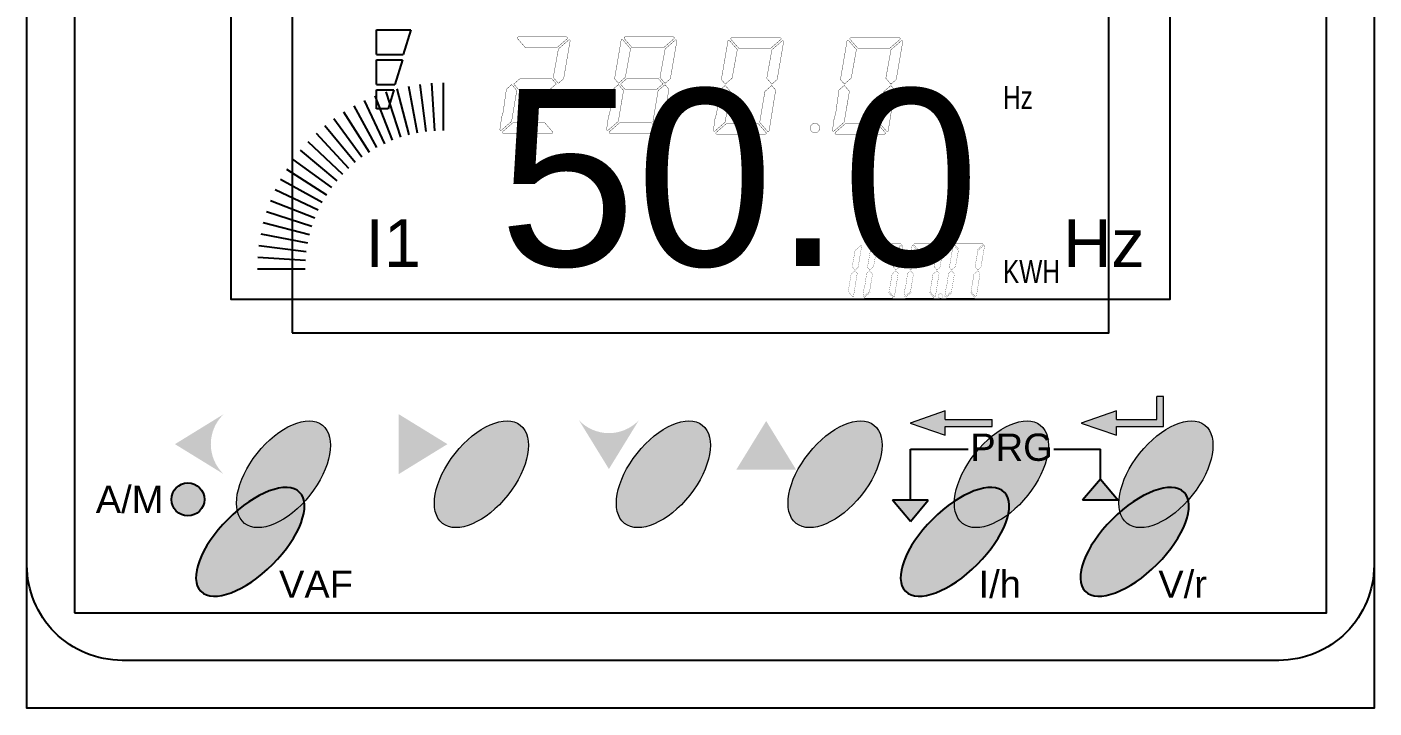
# Model space of a CAD drawing. Header units: millimetres. Extents: x 0 to 6126, y 0 to 4331.
# Drawn here: x 2050.2 to 2149.2, y 3603.4 to 3653.4 of the extents above; entities that cross this region are included whole.
import ezdxf

# ---------------------------------------------------------------- set-up
doc = ezdxf.new("R2010")
doc.units = ezdxf.units.MM
doc.layers.add('Text', color=4, linetype='Continuous')
doc.layers.add('THIET BI', color=2, linetype='Continuous')
doc.styles.add('chuviet', font='arial.ttf')
doc.styles.add('T25', font='txt', dxfattribs={"width": 0.8})

# ---------------------------------------------------------------- blocks, each defined once
blk = doc.blocks.new('vaf36A')
at = {"linetype": 'Continuous', "ltscale": 0.5}
h = blk.add_hatch(color=7, dxfattribs=at)
edge = h.paths.add_edge_path()
edge.add_ellipse((61878.077, -3190.666), major_axis=(-3.632, -3.632), ratio=0.454554, start_angle=0, end_angle=360, ccw=False)
edge = h.paths.add_edge_path()
edge.add_ellipse((61929.865, -3190.666), major_axis=(-3.632, -3.632), ratio=0.454554, start_angle=0, end_angle=360, ccw=False)
edge = h.paths.add_edge_path()
edge.add_ellipse((61943.071, -3190.666), major_axis=(-3.632, -3.632), ratio=0.454554, start_angle=0, end_angle=360, ccw=False)
h.paths.add_polyline_path([(61872.287, -3187.55, 1), (61874.706, -3187.55, 1)])
h.paths.add_polyline_path([(61927.902, -3187.617), (61925.288, -3187.617), (61926.595, -3189.17)])
h.paths.add_polyline_path([(61940.556, -3186.064), (61939.249, -3187.617), (61941.863, -3187.617)])
at = {"layer": 'THIET BI', "color": 7, "linetype": 'Continuous', "ltscale": 0.5}
for p, q in [((61888.862, -3119.303), (61889.732, -3122.693)), ((61888.862, -3119.303), (61889.732, -3122.693)), ((61889.699, -3119.116), (61890.355, -3122.554)), ((61889.699, -3119.116), (61890.355, -3122.554)), ((61890.546, -3118.982), (61890.985, -3122.454)), ((61890.546, -3118.982), (61890.985, -3122.454)), ((61891.4, -3118.901), (61891.619, -3122.394)), ((61891.4, -3118.901), (61891.619, -3122.394)), ((61892.257, -3118.874), (61892.257, -3122.374)), ((61892.257, -3118.874), (61892.257, -3122.374)), ((61886.445, -3120.173), (61887.935, -3123.34)), ((61886.445, -3120.173), (61887.935, -3123.34)), ((61887.232, -3119.833), (61888.52, -3123.087)), ((61887.232, -3119.833), (61888.52, -3123.087)), ((61888.039, -3119.542), (61889.12, -3122.871)), ((61888.039, -3119.542), (61889.12, -3122.871)), ((61884.943, -3120.999), (61886.818, -3123.954)), ((61884.943, -3120.999), (61886.818, -3123.954)), ((61885.681, -3120.563), (61887.367, -3123.63)), ((61885.681, -3120.563), (61887.367, -3123.63)), ((61883.556, -3122.007), (61885.787, -3124.703)), ((61883.556, -3122.007), (61885.787, -3124.703)), ((61884.233, -3121.481), (61886.291, -3124.313)), ((61884.233, -3121.481), (61886.291, -3124.313)), ((61882.306, -3123.18), (61884.858, -3125.576)), ((61882.306, -3123.18), (61884.858, -3125.576)), ((61882.913, -3122.574), (61885.309, -3125.125)), ((61882.913, -3122.574), (61885.309, -3125.125)), ((61881.739, -3123.823), (61884.436, -3126.054)), ((61881.739, -3123.823), (61884.436, -3126.054)), ((61880.732, -3125.21), (61883.687, -3127.085)), ((61880.732, -3125.21), (61883.687, -3127.085)), ((61881.214, -3124.501), (61884.045, -3126.558)), ((61881.214, -3124.501), (61884.045, -3126.558)), ((61880.295, -3125.948), (61883.362, -3127.634)), ((61880.295, -3125.948), (61883.362, -3127.634)), ((61879.906, -3126.712), (61883.073, -3128.202)), ((61879.906, -3126.712), (61883.073, -3128.202)), ((61879.275, -3128.306), (61882.603, -3129.388)), ((61879.275, -3128.306), (61882.603, -3129.388)), ((61879.565, -3127.499), (61882.819, -3128.788)), ((61879.565, -3127.499), (61882.819, -3128.788)), ((61879.036, -3129.13), (61882.426, -3130)), ((61879.036, -3129.13), (61882.426, -3130)), ((61878.848, -3129.966), (61882.286, -3130.622)), ((61878.848, -3129.966), (61882.286, -3130.622)), ((61878.714, -3130.813), (61882.187, -3131.252)), ((61878.714, -3130.813), (61882.187, -3131.252)), ((61878.634, -3131.667), (61882.127, -3131.887)), ((61878.634, -3131.667), (61882.127, -3131.887)), ((61878.607, -3132.524), (61882.107, -3132.524)), ((61878.607, -3132.524), (61882.107, -3132.524)), ((61878.607, -3132.524), (61882.107, -3132.524)), ((61878.607, -3132.524), (61882.107, -3132.524)), ((61888.039, -3138.178), (61889.12, -3141.506)), ((61888.039, -3138.178), (61889.12, -3141.506)), ((61888.862, -3137.938), (61889.732, -3141.328)), ((61888.862, -3137.938), (61889.732, -3141.328)), ((61889.699, -3137.751), (61890.355, -3141.189)), ((61889.699, -3137.751), (61890.355, -3141.189)), ((61890.546, -3137.617), (61890.985, -3141.09)), ((61890.546, -3137.617), (61890.985, -3141.09)), ((61891.4, -3137.536), (61891.619, -3141.03)), ((61891.4, -3137.536), (61891.619, -3141.03)), ((61892.257, -3137.51), (61892.257, -3141.01)), ((61892.257, -3137.51), (61892.257, -3141.01)), ((61885.681, -3139.198), (61887.367, -3142.265)), ((61885.681, -3139.198), (61887.367, -3142.265)), ((61886.445, -3138.809), (61887.935, -3141.976)), ((61886.445, -3138.809), (61887.935, -3141.976)), ((61887.232, -3138.468), (61888.52, -3141.722)), ((61887.232, -3138.468), (61888.52, -3141.722)), ((61884.233, -3140.116), (61886.291, -3142.948)), ((61884.233, -3140.116), (61886.291, -3142.948)), ((61884.943, -3139.634), (61886.818, -3142.59)), ((61884.943, -3139.634), (61886.818, -3142.59)), ((61882.913, -3141.209), (61885.309, -3143.761)), ((61882.913, -3141.209), (61885.309, -3143.761)), ((61883.556, -3140.642), (61885.787, -3143.339)), ((61883.556, -3140.642), (61885.787, -3143.339)), ((61882.306, -3141.815), (61884.858, -3144.211)), ((61882.306, -3141.815), (61884.858, -3144.211)), ((61881.214, -3143.136), (61884.045, -3145.194)), ((61881.214, -3143.136), (61884.045, -3145.194)), ((61881.739, -3142.459), (61884.436, -3144.69)), ((61881.739, -3142.459), (61884.436, -3144.69)), ((61880.732, -3143.846), (61883.687, -3145.721)), ((61880.732, -3143.846), (61883.687, -3145.721)), ((61880.295, -3144.584), (61883.362, -3146.27)), ((61880.295, -3144.584), (61883.362, -3146.27)), ((61879.565, -3146.135), (61882.819, -3147.423)), ((61879.565, -3146.135), (61882.819, -3147.423)), ((61879.906, -3145.348), (61883.073, -3146.838)), ((61879.906, -3145.348), (61883.073, -3146.838)), ((61879.275, -3146.941), (61882.603, -3148.023)), ((61879.275, -3146.941), (61882.603, -3148.023)), ((61879.036, -3147.765), (61882.426, -3148.635)), ((61879.036, -3147.765), (61882.426, -3148.635)), ((61878.848, -3148.602), (61882.286, -3149.258)), ((61878.848, -3148.602), (61882.286, -3149.258)), ((61878.714, -3149.449), (61882.187, -3149.887)), ((61878.714, -3149.449), (61882.187, -3149.887)), ((61878.607, -3151.16), (61882.107, -3151.16)), ((61878.607, -3151.16), (61882.107, -3151.16)), ((61878.607, -3151.16), (61882.107, -3151.16)), ((61878.607, -3151.16), (61882.107, -3151.16)), ((61878.634, -3150.302), (61882.127, -3150.522)), ((61878.634, -3150.302), (61882.127, -3150.522)), ((61890.546, -3157.078), (61890.985, -3160.55)), ((61890.546, -3157.078), (61890.985, -3160.55)), ((61891.4, -3156.997), (61891.619, -3160.49)), ((61891.4, -3156.997), (61891.619, -3160.49)), ((61892.257, -3156.97), (61892.257, -3160.47)), ((61892.257, -3156.97), (61892.257, -3160.47)), ((61887.232, -3157.929), (61888.52, -3161.183)), ((61887.232, -3157.929), (61888.52, -3161.183)), ((61888.039, -3157.638), (61889.12, -3160.967)), ((61888.039, -3157.638), (61889.12, -3160.967)), ((61888.862, -3157.399), (61889.732, -3160.789)), ((61888.862, -3157.399), (61889.732, -3160.789)), ((61889.699, -3157.212), (61890.355, -3160.65)), ((61889.699, -3157.212), (61890.355, -3160.65)), ((61885.681, -3158.659), (61887.367, -3161.726)), ((61885.681, -3158.659), (61887.367, -3161.726)), ((61886.445, -3158.269), (61887.935, -3161.436)), ((61886.445, -3158.269), (61887.935, -3161.436)), ((61884.233, -3159.577), (61886.291, -3162.409)), ((61884.233, -3159.577), (61886.291, -3162.409)), ((61884.943, -3159.095), (61886.818, -3162.05)), ((61884.943, -3159.095), (61886.818, -3162.05)), ((61882.913, -3160.67), (61885.309, -3163.221)), ((61882.913, -3160.67), (61885.309, -3163.221)), ((61883.556, -3160.103), (61885.787, -3162.8)), ((61883.556, -3160.103), (61885.787, -3162.8)), ((61881.739, -3161.919), (61884.436, -3164.15)), ((61881.739, -3161.919), (61884.436, -3164.15)), ((61882.306, -3161.276), (61884.858, -3163.672)), ((61882.306, -3161.276), (61884.858, -3163.672)), ((61881.214, -3162.597), (61884.045, -3164.654)), ((61881.214, -3162.597), (61884.045, -3164.654)), ((61880.732, -3163.306), (61883.687, -3165.182)), ((61880.732, -3163.306), (61883.687, -3165.182)), ((61879.906, -3164.808), (61883.073, -3166.299)), ((61879.906, -3164.808), (61883.073, -3166.299)), ((61880.295, -3164.044), (61883.362, -3165.731)), ((61880.295, -3164.044), (61883.362, -3165.731)), ((61879.565, -3165.595), (61882.819, -3166.884)), ((61879.565, -3165.595), (61882.819, -3166.884)), ((61879.275, -3166.402), (61882.603, -3167.484)), ((61879.275, -3166.402), (61882.603, -3167.484)), ((61879.036, -3167.226), (61882.426, -3168.096)), ((61879.036, -3167.226), (61882.426, -3168.096)), ((61878.714, -3168.91), (61882.187, -3169.348)), ((61878.714, -3168.91), (61882.187, -3169.348)), ((61878.848, -3168.063), (61882.286, -3168.718)), ((61878.848, -3168.063), (61882.286, -3168.718)), ((61878.634, -3169.763), (61882.127, -3169.983)), ((61878.634, -3169.763), (61882.127, -3169.983)), ((61878.607, -3170.62), (61882.107, -3170.62)), ((61878.607, -3170.62), (61882.107, -3170.62)), ((61878.607, -3170.62), (61882.107, -3170.62)), ((61878.607, -3170.62), (61882.107, -3170.62)), ((61926.595, -3187.617), (61926.595, -3183.874)), ((61926.595, -3183.874), (61930.828, -3183.874)), ((61937.125, -3183.874), (61940.556, -3183.874)), ((61940.556, -3186.064), (61940.556, -3183.874)), ((61940.556, -3186.064), (61939.249, -3187.617)), ((61940.556, -3186.064), (61941.863, -3187.617)), ((61927.902, -3187.617), (61925.288, -3187.617)), ((61926.595, -3189.17), (61925.288, -3187.617)), ((61926.595, -3189.17), (61927.902, -3187.617)), ((61941.863, -3187.617), (61939.249, -3187.617))]:
    blk.add_line(p, q, dxfattribs=at)
for points in [[(61861.667, -3103.869), (61960.667, -3103.869), (61960.667, -3202.869), (61861.667, -3202.869)], [(61876.667, -3113.869), (61945.667, -3113.869), (61945.667, -3172.869), (61876.667, -3172.869)]]:
    blk.add_lwpolyline(points, close=True, dxfattribs=at)
blk.add_circle((61873.497, -3187.55), 1.21, dxfattribs=at)
at = {"layer": 'THIET BI', "color": 7, "linetype": 'Continuous', "ltscale": 0.5, "extrusion": (0, 0, -1)}
for centre in [(61878.077, -3190.666), (61929.865, -3190.666), (61943.071, -3190.666)]:
    blk.add_ellipse(centre, major_axis=(-3.632, -3.632), ratio=0.454554, dxfattribs=at)
at = {"layer": 'THIET BI', "color": 7, "linetype": 'Continuous', "ltscale": 0.5, "style": 'chuviet'}
for s, height, p in [('Selec', 5, (61866.313, -3111.789)), ('VAF36A', 5, (61930.997, -3111.789)), ('380', 13, (61896.329, -3132.317)), ('V1', 3.5, (61938.092, -3122.679)), ('I3', 3.5, (61886.538, -3132.388)), ('500', 13, (61896.329, -3150.952)), ('A', 3.5, (61938.092, -3141.314)), ('I2', 3.5, (61886.538, -3151.024)), ('50.0', 13, (61896.329, -3170.413)), ('I1', 3.5, (61886.538, -3170.484)), ('Hz', 3.5, (61937.826, -3170.484)), ('PRG', 2, (61930.997, -3184.72)), ('A/M', 2, (61866.725, -3188.55)), ('I/h', 2, (61931.607, -3194.777)), ('V/r', 2, (61944.813, -3194.777)), ('VAF', 2, (61880.194, -3194.777))]:
    blk.add_text(s, height=height, dxfattribs=at).set_placement(p)
blk = doc.blocks.new('MFM384')
at = {"lineweight": 5, "ltscale": 0.2}
for points in [[(30.561, 17.675), (33.538, 17.675), (33.538, 19.37), (34.028, 19.37), (34.028, 17.165), (30.561, 17.165), (30.561, 16.529), (27.979, 17.42), (30.561, 18.31)], [(17.98, 17.675), (17.98, 18.31), (15.398, 17.42), (17.98, 16.529), (17.98, 17.165), (21.447, 17.165), (21.447, 17.675)]]:
    blk.add_hatch(color=6, dxfattribs=at).paths.add_polyline_path(points)
h = blk.add_hatch(color=6)
edge = h.paths.add_edge_path()
edge.add_arc((-32.948, 15.874), 3.038, 133.66116, 226.33884)
edge.add_line((-35.046, 13.676), (-38.621, 15.874))
edge.add_line((-38.621, 15.874), (-35.046, 18.072))
h = blk.add_hatch(color=6)
edge = h.paths.add_edge_path()
edge.add_arc((-24.271, 15.874), 3.038, 313.66116, 406.33884, ccw=False)
edge.add_line((-22.173, 13.676), (-18.597, 15.874))
edge.add_line((-18.597, 15.874), (-22.173, 18.072))
h = blk.add_hatch(color=6, dxfattribs=at)
edge = h.paths.add_edge_path()
edge.add_ellipse((-30.648, 13.662), major_axis=(2.86, 3.604), ratio=0.53719, start_angle=0, end_angle=360)
h = blk.add_hatch(color=6, dxfattribs=at)
edge = h.paths.add_edge_path()
edge.add_ellipse((-16.101, 13.662), major_axis=(2.86, 3.604), ratio=0.53719, start_angle=0, end_angle=360)
h = blk.add_hatch(color=6)
edge = h.paths.add_edge_path()
edge.add_arc((-6.73, 19.721), 3.038, 223.66116, 316.33884)
edge.add_line((-4.532, 17.624), (-6.73, 14.048))
edge.add_line((-6.73, 14.048), (-8.928, 17.624))
h = blk.add_hatch(color=6, dxfattribs=at)
edge = h.paths.add_edge_path()
edge.add_ellipse((-2.727, 13.662), major_axis=(2.86, 3.604), ratio=0.53719, start_angle=0, end_angle=360)
h = blk.add_hatch(color=6)
edge = h.paths.add_edge_path()
edge.add_arc((4.828, 11.9), 3.038, 43.66116, 136.33884, ccw=False)
edge.add_line((7.026, 13.998), (4.828, 17.574))
edge.add_line((4.828, 17.574), (2.63, 13.998))
h = blk.add_hatch(color=6, dxfattribs=at)
edge = h.paths.add_edge_path()
edge.add_ellipse((9.887, 13.662), major_axis=(2.86, 3.604), ratio=0.53719, start_angle=0, end_angle=360)
h = blk.add_hatch(color=6, dxfattribs=at)
edge = h.paths.add_edge_path()
edge.add_ellipse((22.114, 13.662), major_axis=(2.86, 3.604), ratio=0.53719, start_angle=0, end_angle=360)
h = blk.add_hatch(color=6, dxfattribs=at)
edge = h.paths.add_edge_path()
edge.add_ellipse((34.208, 13.662), major_axis=(2.86, 3.604), ratio=0.53719, start_angle=0, end_angle=360)
at = {"color": 6}
for p, q in [((-23.804, 44.491), (-23.804, 46.304)), ((-23.804, 46.304), (-21.286, 46.304)), ((-21.286, 46.304), (-21.844, 44.491)), ((-23.804, 44.491), (-21.844, 44.491)), ((-23.804, 42.278), (-23.804, 44.091)), ((-23.804, 44.091), (-21.907, 44.091)), ((-21.907, 44.091), (-22.465, 42.278)), ((-23.804, 42.278), (-22.465, 42.278)), ((-23.804, 40.491), (-23.804, 41.878)), ((-23.804, 41.878), (-22.528, 41.878)), ((-22.528, 41.878), (-22.955, 40.491)), ((-22.955, 40.491), (-23.804, 40.491))]:
    blk.add_line(p, q, dxfattribs=at)
at = {"color": 6, "lineweight": 5, "ltscale": 0.2}
for p, q in [((34.028, 19.37), (33.538, 19.37)), ((33.538, 17.675), (33.538, 19.37)), ((34.028, 17.165), (34.028, 19.37)), ((17.98, 17.675), (21.447, 17.675)), ((17.98, 17.165), (21.447, 17.165)), ((21.447, 17.165), (21.447, 17.675)), ((30.561, 17.675), (33.538, 17.675)), ((30.561, 17.165), (34.028, 17.165)), ((34.028, 17.165), (34.028, 17.675))]:
    blk.add_line(p, q, dxfattribs=at)
at = {"color": 6}
blk.add_lwpolyline([(-42.5, 99), (42.5, 99, -0.414214), (49.5, 92), (49.5, 7, -0.414214), (42.5, 0), (-42.5, 0, -0.414214), (-49.5, 7), (-49.5, 92, -0.414214)], format="xyb", close=True, dxfattribs=at)
blk.add_lwpolyline([(-30, 24.042), (30, 24.042), (30, 84.042), (-30, 84.042)], close=True, dxfattribs=at)
at = {"color": 6, "linetype": 'ByBlock', "lineweight": -2}
for points, const_width in [([(-13.447, 45.652), (-13.453, 45.659), (-13.457, 45.666), (-13.46, 45.673), (-13.463, 45.681), (-13.464, 45.689), (-13.464, 45.698), (-13.462, 45.717), (-13.455, 45.733), (-13.444, 45.747), (-13.43, 45.758), (-13.413, 45.766), (-13.394, 45.768), (-9.835, 45.768), (-9.816, 45.766), (-9.799, 45.758), (-9.785, 45.747), (-9.774, 45.733), (-9.767, 45.717), (-9.765, 45.698), (-9.766, 45.687), (-9.768, 45.678), (-9.771, 45.668), (-9.776, 45.66), (-9.782, 45.652), (-9.789, 45.645), (-10.533, 44.998), (-12.879, 44.998)], 0.0247), ([(-10.822, 42.795), (-10.442, 44.892), (-9.697, 45.54), (-9.69, 45.544), (-9.683, 45.549), (-9.676, 45.552), (-9.668, 45.555), (-9.66, 45.556), (-9.651, 45.556), (-9.633, 45.554), (-9.616, 45.547), (-9.602, 45.536), (-9.591, 45.522), (-9.584, 45.505), (-9.581, 45.486), (-9.581, 45.485), (-9.581, 45.484), (-9.581, 45.481), (-9.581, 45.48), (-9.582, 45.479), (-9.582, 45.477), (-10.057, 42.703), (-10.447, 42.364)], 0.0247), ([(-6.025, 42.371), (-6.314, 42.703), (-5.832, 45.524), (-5.827, 45.54), (-5.819, 45.555), (-5.808, 45.567), (-5.795, 45.576), (-5.779, 45.582), (-5.762, 45.584), (-5.752, 45.584), (-5.742, 45.582), (-5.733, 45.578), (-5.725, 45.573), (-5.717, 45.568), (-5.709, 45.56), (-5.141, 44.906), (-5.521, 42.809)], 0.0247), ([(-5.604, 45.652), (-5.609, 45.659), (-5.613, 45.666), (-5.617, 45.673), (-5.619, 45.681), (-5.62, 45.689), (-5.621, 45.698), (-5.618, 45.717), (-5.611, 45.733), (-5.6, 45.747), (-5.586, 45.758), (-5.57, 45.766), (-5.551, 45.768), (-1.991, 45.768), (-1.973, 45.766), (-1.956, 45.758), (-1.942, 45.747), (-1.931, 45.733), (-1.924, 45.717), (-1.921, 45.698), (-1.922, 45.687), (-1.924, 45.678), (-1.927, 45.668), (-1.932, 45.66), (-1.938, 45.652), (-1.945, 45.645), (-2.69, 44.998), (-5.035, 44.998)], 0.0247), ([(-2.979, 42.795), (-2.598, 44.892), (-1.853, 45.54), (-1.847, 45.544), (-1.84, 45.549), (-1.832, 45.552), (-1.824, 45.555), (-1.816, 45.556), (-1.808, 45.556), (-1.789, 45.554), (-1.772, 45.547), (-1.758, 45.536), (-1.747, 45.522), (-1.74, 45.505), (-1.738, 45.486), (-1.738, 45.485), (-1.738, 45.484), (-1.738, 45.481), (-1.738, 45.48), (-1.738, 45.479), (-1.738, 45.477), (-2.214, 42.703), (-2.604, 42.364)], 0.0247), ([(2.243, 45.592), (2.238, 45.598), (2.234, 45.605), (2.23, 45.613), (2.228, 45.621), (2.227, 45.629), (2.226, 45.638), (2.229, 45.656), (2.236, 45.673), (2.247, 45.687), (2.261, 45.698), (2.278, 45.705), (2.296, 45.708), (5.856, 45.708), (5.874, 45.705), (5.891, 45.698), (5.905, 45.687), (5.916, 45.673), (5.923, 45.656), (5.926, 45.638), (5.925, 45.627), (5.923, 45.618), (5.92, 45.608), (5.915, 45.6), (5.909, 45.592), (5.902, 45.585), (5.157, 44.938), (2.812, 44.938)], 0.0247), ([(10.995, 45.592), (10.99, 45.598), (10.986, 45.605), (10.982, 45.613), (10.98, 45.621), (10.979, 45.629), (10.978, 45.638), (10.981, 45.656), (10.988, 45.673), (10.999, 45.687), (11.013, 45.698), (11.029, 45.705), (11.048, 45.708), (14.608, 45.708), (14.626, 45.705), (14.643, 45.698), (14.657, 45.687), (14.668, 45.673), (14.675, 45.656), (14.678, 45.638), (14.677, 45.627), (14.675, 45.618), (14.672, 45.608), (14.667, 45.6), (14.661, 45.592), (14.654, 45.585), (13.909, 44.938), (11.564, 44.938)], 0.0247), ([(1.822, 42.311), (1.533, 42.643), (2.016, 45.464), (2.02, 45.48), (2.028, 45.495), (2.039, 45.507), (2.052, 45.516), (2.068, 45.522), (2.085, 45.524), (2.095, 45.523), (2.105, 45.521), (2.114, 45.518), (2.123, 45.513), (2.13, 45.507), (2.138, 45.5), (2.706, 44.846), (2.326, 42.749)], 0.0247), ([(4.869, 42.735), (5.249, 44.832), (5.994, 45.479), (6, 45.484), (6.008, 45.488), (6.015, 45.492), (6.023, 45.495), (6.031, 45.496), (6.04, 45.496), (6.058, 45.494), (6.075, 45.487), (6.089, 45.476), (6.1, 45.462), (6.107, 45.445), (6.11, 45.426), (6.11, 45.425), (6.109, 45.423), (6.109, 45.421), (6.109, 45.42), (6.109, 45.418), (6.109, 45.416), (5.633, 42.643), (5.243, 42.304)], 0.0247), ([(10.574, 42.311), (10.285, 42.643), (10.767, 45.464), (10.772, 45.48), (10.78, 45.495), (10.791, 45.507), (10.804, 45.516), (10.82, 45.522), (10.837, 45.524), (10.847, 45.523), (10.857, 45.521), (10.866, 45.518), (10.874, 45.513), (10.882, 45.507), (10.89, 45.5), (11.458, 44.846), (11.078, 42.749)], 0.0247), ([(13.62, 42.735), (14.001, 44.832), (14.745, 45.479), (14.752, 45.484), (14.759, 45.488), (14.767, 45.492), (14.775, 45.495), (14.783, 45.496), (14.791, 45.496), (14.81, 45.494), (14.827, 45.487), (14.841, 45.476), (14.852, 45.462), (14.859, 45.445), (14.861, 45.426), (14.861, 45.425), (14.861, 45.423), (14.861, 45.421), (14.861, 45.42), (14.861, 45.418), (14.861, 45.416), (14.385, 42.643), (13.995, 42.304)], 0.0247), ([(-13.395, 41.933), (-13.724, 42.311), (-13.273, 42.703), (-10.928, 42.703), (-10.599, 42.325), (-11.05, 41.933)], 0.0247), ([(-5.552, 41.933), (-5.88, 42.311), (-5.43, 42.703), (-3.084, 42.703), (-2.756, 42.325), (-3.206, 41.933)], 0.0247), ([(-14.626, 38.927), (-13.881, 39.573), (-13.501, 41.841), (-13.875, 42.273), (-14.265, 41.933), (-14.301, 41.682), (-14.389, 41.054), (-14.504, 40.238), (-14.618, 39.86), (-14.706, 39.232), (-14.742, 38.979), (-14.739, 38.96), (-14.732, 38.944), (-14.721, 38.929), (-14.707, 38.919), (-14.69, 38.912), (-14.672, 38.909), (-14.663, 38.91), (-14.655, 38.911), (-14.647, 38.913), (-14.64, 38.917), (-14.633, 38.921)], 0.0247), ([(-6.782, 38.927), (-6.038, 39.573), (-5.657, 41.841), (-6.032, 42.273), (-6.422, 41.933), (-6.457, 41.682), (-6.545, 41.054), (-6.66, 40.238), (-6.775, 39.86), (-6.863, 39.232), (-6.898, 38.979), (-6.896, 38.96), (-6.889, 38.944), (-6.878, 38.929), (-6.864, 38.919), (-6.847, 38.912), (-6.828, 38.909), (-6.82, 38.91), (-6.811, 38.911), (-6.804, 38.913), (-6.796, 38.917), (-6.789, 38.921)], 0.0247), ([(-2.322, 41.933), (-2.611, 42.266), (-3.114, 41.827), (-3.495, 39.559), (-2.926, 38.906), (-2.919, 38.898), (-2.911, 38.892), (-2.903, 38.887), (-2.894, 38.884), (-2.884, 38.882), (-2.874, 38.882), (-2.857, 38.883), (-2.841, 38.89), (-2.828, 38.899), (-2.817, 38.911), (-2.809, 38.925), (-2.804, 38.942)], 0.0247), ([(1.065, 38.866), (1.809, 39.513), (2.19, 41.781), (1.815, 42.212), (1.425, 41.873), (1.39, 41.622), (1.302, 40.994), (1.187, 40.178), (1.072, 39.8), (0.984, 39.172), (0.949, 38.919), (0.951, 38.9), (0.958, 38.884), (0.969, 38.869), (0.984, 38.859), (1, 38.852), (1.019, 38.849), (1.028, 38.85), (1.036, 38.851), (1.043, 38.853), (1.051, 38.857), (1.058, 38.861)], 0.0247), ([(5.525, 41.873), (5.236, 42.205), (4.733, 41.767), (4.352, 39.499), (4.921, 38.845), (4.928, 38.838), (4.936, 38.832), (4.944, 38.827), (4.954, 38.824), (4.963, 38.822), (4.974, 38.822), (4.991, 38.823), (5.006, 38.829), (5.02, 38.838), (5.031, 38.85), (5.038, 38.865), (5.043, 38.882)], 0.0247), ([(9.817, 38.866), (10.561, 39.513), (10.942, 41.781), (10.567, 42.212), (10.177, 41.873), (10.142, 41.622), (10.054, 40.994), (9.939, 40.178), (9.824, 39.8), (9.736, 39.172), (9.701, 38.919), (9.703, 38.9), (9.71, 38.884), (9.721, 38.869), (9.735, 38.859), (9.752, 38.852), (9.771, 38.849), (9.779, 38.85), (9.788, 38.851), (9.795, 38.853), (9.803, 38.857), (9.81, 38.861)], 0.0247), ([(14.277, 41.873), (13.988, 42.205), (13.485, 41.767), (13.104, 39.499), (13.673, 38.845), (13.68, 38.838), (13.688, 38.832), (13.696, 38.827), (13.705, 38.824), (13.715, 38.822), (13.725, 38.822), (13.742, 38.823), (13.758, 38.829), (13.771, 38.838), (13.782, 38.85), (13.79, 38.865), (13.795, 38.882)], 0.0247), ([(-14.488, 38.698), (-14.507, 38.701), (-14.523, 38.708), (-14.538, 38.718), (-14.548, 38.733), (-14.556, 38.75), (-14.558, 38.768), (-14.557, 38.778), (-14.555, 38.788), (-14.552, 38.797), (-14.547, 38.806), (-14.541, 38.813), (-14.534, 38.821), (-13.789, 39.468), (-11.444, 39.468), (-10.876, 38.814), (-10.87, 38.807), (-10.866, 38.8), (-10.863, 38.792), (-10.86, 38.785), (-10.859, 38.776), (-10.858, 38.768), (-10.861, 38.75), (-10.868, 38.733), (-10.879, 38.718), (-10.893, 38.708), (-10.91, 38.701), (-10.928, 38.698)], 0.0247), ([(-6.645, 38.698), (-6.663, 38.701), (-6.68, 38.708), (-6.694, 38.718), (-6.705, 38.733), (-6.712, 38.75), (-6.715, 38.768), (-6.714, 38.778), (-6.712, 38.788), (-6.708, 38.797), (-6.704, 38.806), (-6.698, 38.813), (-6.69, 38.821), (-5.946, 39.468), (-3.601, 39.468), (-3.032, 38.814), (-3.027, 38.807), (-3.023, 38.8), (-3.019, 38.792), (-3.017, 38.785), (-3.015, 38.776), (-3.015, 38.768), (-3.017, 38.75), (-3.024, 38.733), (-3.035, 38.718), (-3.05, 38.708), (-3.066, 38.701), (-3.085, 38.698)], 0.0247), ([(1.203, 38.638), (1.184, 38.64), (1.167, 38.647), (1.153, 38.658), (1.142, 38.673), (1.135, 38.689), (1.133, 38.708), (1.133, 38.718), (1.135, 38.728), (1.139, 38.737), (1.143, 38.745), (1.149, 38.753), (1.157, 38.761), (1.901, 39.408), (4.246, 39.408), (4.815, 38.754), (4.82, 38.747), (4.825, 38.74), (4.828, 38.732), (4.83, 38.724), (4.832, 38.716), (4.832, 38.708), (4.83, 38.689), (4.823, 38.673), (4.812, 38.658), (4.798, 38.647), (4.781, 38.64), (4.762, 38.638)], 0.0247), ([(8.762, 39.082), (8.75, 39.175), (8.715, 39.259), (8.66, 39.33), (8.589, 39.385), (8.505, 39.42), (8.412, 39.432), (8.319, 39.42), (8.236, 39.385), (8.165, 39.33), (8.11, 39.259), (8.075, 39.175), (8.062, 39.082), (8.075, 38.99), (8.11, 38.906), (8.165, 38.835), (8.236, 38.78), (8.319, 38.745), (8.412, 38.732), (8.505, 38.745), (8.589, 38.78), (8.66, 38.835), (8.715, 38.906), (8.75, 38.99)], 0.0247), ([(9.954, 38.638), (9.936, 38.64), (9.919, 38.647), (9.905, 38.658), (9.894, 38.673), (9.887, 38.689), (9.884, 38.708), (9.885, 38.718), (9.887, 38.728), (9.891, 38.737), (9.895, 38.745), (9.901, 38.753), (9.908, 38.761), (10.653, 39.408), (12.998, 39.408), (13.567, 38.754), (13.572, 38.747), (13.576, 38.74), (13.58, 38.732), (13.582, 38.724), (13.584, 38.716), (13.584, 38.708), (13.582, 38.689), (13.575, 38.673), (13.564, 38.658), (13.549, 38.647), (13.533, 38.64), (13.514, 38.638)], 0.0247), ([(11.147, 28.903), (11.362, 30.088), (11.783, 30.454), (11.787, 30.457), (11.791, 30.459), (11.795, 30.461), (11.8, 30.463), (11.804, 30.464), (11.809, 30.464), (11.82, 30.463), (11.829, 30.459), (11.837, 30.452), (11.843, 30.444), (11.847, 30.435), (11.849, 30.424), (11.849, 30.423), (11.849, 30.423), (11.849, 30.421), (11.849, 30.421), (11.849, 30.42), (11.848, 30.419), (11.58, 28.851), (11.359, 28.659)], 0.014), ([(12.434, 28.663), (12.271, 28.851), (12.544, 30.446), (12.546, 30.455), (12.551, 30.463), (12.557, 30.47), (12.565, 30.475), (12.573, 30.478), (12.583, 30.48), (12.589, 30.479), (12.594, 30.478), (12.599, 30.476), (12.604, 30.473), (12.609, 30.47), (12.613, 30.466), (12.934, 30.096), (12.719, 28.911)], 0.014), ([(12.673, 30.518), (12.67, 30.522), (12.667, 30.525), (12.665, 30.53), (12.664, 30.534), (12.663, 30.539), (12.663, 30.544), (12.664, 30.554), (12.668, 30.564), (12.674, 30.572), (12.682, 30.578), (12.692, 30.582), (12.702, 30.583), (14.715, 30.583), (14.725, 30.582), (14.735, 30.578), (14.743, 30.572), (14.749, 30.564), (14.753, 30.554), (14.754, 30.544), (14.754, 30.538), (14.753, 30.533), (14.751, 30.527), (14.748, 30.522), (14.745, 30.518), (14.741, 30.514), (14.32, 30.148), (12.994, 30.148)], 0.014), ([(14.157, 28.903), (14.372, 30.088), (14.793, 30.454), (14.796, 30.457), (14.8, 30.459), (14.805, 30.461), (14.809, 30.463), (14.814, 30.464), (14.818, 30.464), (14.829, 30.463), (14.838, 30.459), (14.846, 30.452), (14.853, 30.444), (14.857, 30.435), (14.858, 30.424), (14.858, 30.423), (14.858, 30.423), (14.858, 30.421), (14.858, 30.421), (14.858, 30.42), (14.858, 30.419), (14.589, 28.851), (14.368, 28.659)], 0.014), ([(15.444, 28.663), (15.28, 28.851), (15.553, 30.446), (15.555, 30.455), (15.56, 30.463), (15.566, 30.47), (15.574, 30.475), (15.583, 30.478), (15.592, 30.48), (15.598, 30.479), (15.603, 30.478), (15.609, 30.476), (15.613, 30.473), (15.618, 30.47), (15.622, 30.466), (15.943, 30.096), (15.728, 28.911)], 0.014), ([(15.682, 30.518), (15.679, 30.522), (15.676, 30.525), (15.674, 30.53), (15.673, 30.534), (15.672, 30.539), (15.672, 30.544), (15.673, 30.554), (15.677, 30.564), (15.684, 30.572), (15.692, 30.578), (15.701, 30.582), (15.712, 30.583), (17.724, 30.583), (17.734, 30.582), (17.744, 30.578), (17.752, 30.572), (17.758, 30.564), (17.762, 30.554), (17.763, 30.544), (17.763, 30.538), (17.762, 30.533), (17.76, 30.527), (17.757, 30.522), (17.754, 30.518), (17.75, 30.514), (17.329, 30.148), (16.003, 30.148)], 0.014), ([(17.166, 28.903), (17.381, 30.088), (17.802, 30.454), (17.806, 30.457), (17.81, 30.459), (17.814, 30.461), (17.818, 30.463), (17.823, 30.464), (17.828, 30.464), (17.838, 30.463), (17.848, 30.459), (17.856, 30.452), (17.862, 30.444), (17.866, 30.435), (17.867, 30.424), (17.867, 30.423), (17.867, 30.423), (17.867, 30.421), (17.867, 30.421), (17.867, 30.42), (17.867, 30.419), (17.598, 28.851), (17.378, 28.659)], 0.014), ([(18.453, 28.663), (18.29, 28.851), (18.562, 30.446), (18.565, 30.455), (18.569, 30.463), (18.575, 30.47), (18.583, 30.475), (18.592, 30.478), (18.601, 30.48), (18.607, 30.479), (18.613, 30.478), (18.618, 30.476), (18.623, 30.473), (18.627, 30.47), (18.631, 30.466), (18.953, 30.096), (18.738, 28.911)], 0.014), ([(18.691, 30.518), (18.688, 30.522), (18.686, 30.525), (18.684, 30.53), (18.682, 30.534), (18.682, 30.539), (18.681, 30.544), (18.683, 30.554), (18.687, 30.564), (18.693, 30.572), (18.701, 30.578), (18.71, 30.582), (18.721, 30.583), (20.733, 30.583), (20.744, 30.582), (20.753, 30.578), (20.761, 30.572), (20.767, 30.564), (20.771, 30.554), (20.773, 30.544), (20.772, 30.538), (20.771, 30.533), (20.769, 30.527), (20.767, 30.522), (20.763, 30.518), (20.759, 30.514), (20.338, 30.148), (19.012, 30.148)], 0.014), ([(20.175, 28.903), (20.39, 30.088), (20.811, 30.454), (20.815, 30.457), (20.819, 30.459), (20.823, 30.461), (20.827, 30.463), (20.832, 30.464), (20.837, 30.464), (20.847, 30.463), (20.857, 30.459), (20.865, 30.452), (20.871, 30.444), (20.875, 30.435), (20.876, 30.424), (20.876, 30.423), (20.876, 30.423), (20.876, 30.421), (20.876, 30.421), (20.876, 30.42), (20.876, 30.419), (20.607, 28.851), (20.387, 28.659)], 0.014), ([(11.518, 28.416), (11.355, 28.604), (11.07, 28.356), (10.855, 27.074), (11.177, 26.704), (11.181, 26.7), (11.185, 26.697), (11.19, 26.694), (11.195, 26.692), (11.201, 26.691), (11.207, 26.691), (11.216, 26.692), (11.225, 26.695), (11.233, 26.7), (11.239, 26.707), (11.243, 26.715), (11.246, 26.725)], 0.014), ([(12.006, 26.716), (12.427, 27.082), (12.642, 28.364), (12.431, 28.608), (12.21, 28.416), (12.19, 28.274), (12.14, 27.919), (12.075, 27.457), (12.011, 27.244), (11.961, 26.889), (11.941, 26.746), (11.942, 26.735), (11.946, 26.726), (11.952, 26.718), (11.96, 26.712), (11.97, 26.708), (11.98, 26.706), (11.985, 26.707), (11.99, 26.707), (11.994, 26.709), (11.998, 26.711), (12.002, 26.713)], 0.014), ([(14.528, 28.416), (14.364, 28.604), (14.08, 28.356), (13.865, 27.074), (14.186, 26.704), (14.19, 26.7), (14.195, 26.697), (14.199, 26.694), (14.205, 26.692), (14.21, 26.691), (14.216, 26.691), (14.226, 26.692), (14.234, 26.695), (14.242, 26.7), (14.248, 26.707), (14.253, 26.715), (14.255, 26.725)], 0.014), ([(15.016, 26.716), (15.436, 27.082), (15.651, 28.364), (15.44, 28.608), (15.219, 28.416), (15.199, 28.274), (15.149, 27.919), (15.085, 27.457), (15.02, 27.244), (14.97, 26.889), (14.95, 26.746), (14.951, 26.735), (14.955, 26.726), (14.962, 26.718), (14.97, 26.712), (14.979, 26.708), (14.99, 26.706), (14.994, 26.707), (14.999, 26.707), (15.003, 26.709), (15.008, 26.711), (15.012, 26.713)], 0.014), ([(17.537, 28.416), (17.374, 28.604), (17.089, 28.356), (16.874, 27.074), (17.195, 26.704), (17.199, 26.7), (17.204, 26.697), (17.209, 26.694), (17.214, 26.692), (17.219, 26.691), (17.225, 26.691), (17.235, 26.692), (17.243, 26.695), (17.251, 26.7), (17.257, 26.707), (17.262, 26.715), (17.264, 26.725)], 0.014), ([(18.025, 26.716), (18.446, 27.082), (18.661, 28.364), (18.449, 28.608), (18.228, 28.416), (18.209, 28.274), (18.159, 27.919), (18.094, 27.457), (18.029, 27.244), (17.979, 26.889), (17.959, 26.746), (17.961, 26.735), (17.965, 26.726), (17.971, 26.718), (17.979, 26.712), (17.988, 26.708), (17.999, 26.706), (18.004, 26.707), (18.008, 26.707), (18.013, 26.709), (18.017, 26.711), (18.021, 26.713)], 0.014), ([(20.546, 28.416), (20.383, 28.604), (20.098, 28.356), (19.883, 27.074), (20.204, 26.704), (20.209, 26.7), (20.213, 26.697), (20.218, 26.694), (20.223, 26.692), (20.229, 26.691), (20.234, 26.691), (20.244, 26.692), (20.253, 26.695), (20.26, 26.7), (20.267, 26.707), (20.271, 26.715), (20.274, 26.725)], 0.014), ([(12.084, 26.587), (12.074, 26.588), (12.064, 26.592), (12.056, 26.598), (12.05, 26.606), (12.046, 26.616), (12.045, 26.626), (12.045, 26.632), (12.046, 26.638), (12.048, 26.643), (12.051, 26.648), (12.054, 26.652), (12.058, 26.656), (12.479, 27.022), (13.805, 27.022), (14.126, 26.652), (14.129, 26.648), (14.132, 26.644), (14.134, 26.64), (14.135, 26.636), (14.136, 26.631), (14.136, 26.626), (14.135, 26.616), (14.131, 26.606), (14.124, 26.598), (14.116, 26.592), (14.107, 26.588), (14.096, 26.587)], 0.014), ([(15.093, 26.587), (15.083, 26.588), (15.073, 26.592), (15.065, 26.598), (15.059, 26.606), (15.055, 26.616), (15.054, 26.626), (15.054, 26.632), (15.055, 26.638), (15.057, 26.643), (15.06, 26.648), (15.063, 26.652), (15.067, 26.656), (15.488, 27.022), (16.814, 27.022), (17.135, 26.652), (17.138, 26.648), (17.141, 26.644), (17.143, 26.64), (17.144, 26.636), (17.145, 26.631), (17.145, 26.626), (17.144, 26.616), (17.14, 26.606), (17.134, 26.598), (17.126, 26.592), (17.116, 26.588), (17.106, 26.587)], 0.014), ([(17.798, 26.752), (17.793, 26.796), (17.776, 26.835), (17.75, 26.869), (17.717, 26.894), (17.677, 26.911), (17.634, 26.917), (17.59, 26.911), (17.55, 26.894), (17.517, 26.869), (17.491, 26.835), (17.475, 26.796), (17.469, 26.752), (17.475, 26.708), (17.491, 26.669), (17.517, 26.636), (17.55, 26.61), (17.59, 26.593), (17.634, 26.587), (17.677, 26.593), (17.717, 26.61), (17.75, 26.636), (17.776, 26.669), (17.793, 26.708)], 0.0116), ([(18.103, 26.587), (18.092, 26.588), (18.083, 26.592), (18.075, 26.598), (18.068, 26.606), (18.064, 26.616), (18.063, 26.626), (18.063, 26.632), (18.065, 26.638), (18.066, 26.643), (18.069, 26.648), (18.073, 26.652), (18.077, 26.656), (18.498, 27.022), (19.823, 27.022), (20.145, 26.652), (20.148, 26.648), (20.15, 26.644), (20.152, 26.64), (20.153, 26.636), (20.154, 26.631), (20.154, 26.626), (20.153, 26.616), (20.149, 26.606), (20.143, 26.598), (20.135, 26.592), (20.125, 26.588), (20.115, 26.587)], 0.014)]:
    blk.add_lwpolyline(points, close=True, dxfattribs=dict(at, const_width=const_width))
at = {"color": 6, "lineweight": 5, "ltscale": 0.2}
for points in [[(17.98, 17.675), (17.98, 18.31), (15.398, 17.42), (17.98, 16.529), (17.98, 17.165)], [(30.561, 17.675), (30.561, 18.31), (27.979, 17.42), (30.561, 16.529), (30.561, 17.165)]]:
    blk.add_lwpolyline(points, dxfattribs=at)
for centre in [(-30.648, 13.662), (-16.101, 13.662), (-2.727, 13.662), (9.887, 13.662), (22.114, 13.662), (34.208, 13.662)]:
    blk.add_ellipse(centre, major_axis=(2.86, 3.604), ratio=0.53719, dxfattribs=at)
at = {"layer": 'Text', "color": 6, "style": 'T25', "width": 0.8}
for s, p in [('Hz', (22.223, 40.478)), ('KWH', (22.223, 27.705))]:
    blk.add_text(s, height=1.6817, dxfattribs=at).set_placement(p)

msp = doc.modelspace()

# ---------------------------------------------------------------- linework, layer by layer
at = {"color": 2}
msp.add_lwpolyline([(2053.742, 3610.389), (2145.742, 3610.389), (2145.742, 3702.389), (2053.742, 3702.389)], close=True, dxfattribs=at)

# ---------------------------------------------------------------- block references
at = {"color": 7}
msp.add_blockref('MFM384', (2099.742, 3606.889), dxfattribs=at)
at = {"layer": 'THIET BI', "color": 7, "linetype": 'Continuous'}
msp.add_blockref('vaf36A', (-59811.425, 6806.258), dxfattribs=at)

doc.saveas('drawing.dxf')
